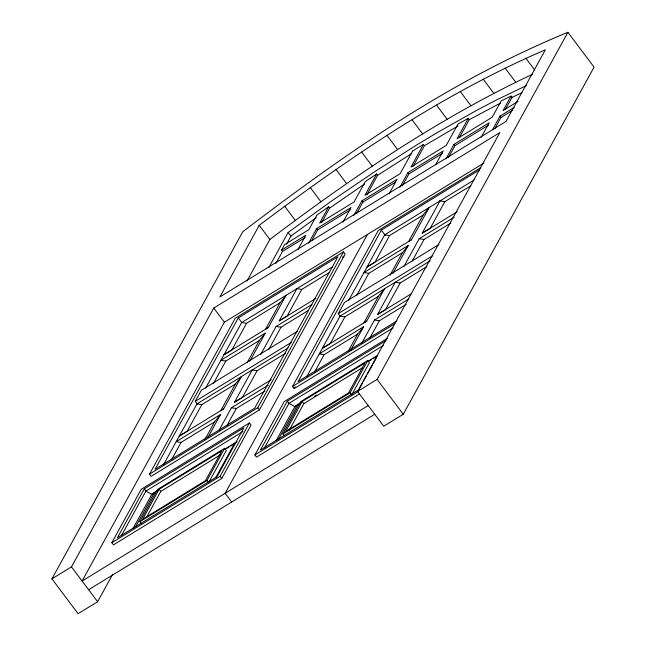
<?xml version="1.0" encoding="UTF-8"?>
<svg xmlns="http://www.w3.org/2000/svg" width="646" height="646" viewBox="0 0 646 646"><rect width="100%" height="100%" fill="white"/><g stroke="black" fill="none" stroke-linecap="round" stroke-linejoin="round"><path stroke-width="0.97" d="M51.938 578.856L242.783 231.72C343.858 154.596 449.648 80.653 567.907 32.3L594.062 67.144L403.265 414.256L383.732 426.231L357.577 391.387L499.851 132.575L213.745 308.061L71.472 566.881L51.938 578.856L78.093 613.7L97.627 601.725L112.679 574.342M259.232 225.317L219.85 296.958L505.955 121.464L545.337 49.823C442.122 94.13 348.662 158.044 259.232 225.317L269.858 239.472L247.006 281.042M483.919 163.018L224.372 322.217L82.099 581.037L368.204 405.543M111.847 542.672L141.151 489.353L249.453 422.928L251.084 425.108L221.78 478.428L113.478 544.853L111.847 542.672L220.141 476.247L249.453 422.928M149.501 474.172L235.192 318.292L343.486 251.867L345.125 254.04L259.434 409.927L151.132 476.352L149.501 474.172L257.794 407.747L343.486 251.867M144.268 488.917L117.402 537.795L217.032 476.683L243.897 427.805L144.268 488.917L145.899 491.097L151.794 494.36L156.946 491.202M238.301 317.856L155.056 469.295L254.685 408.183L337.931 256.745L238.301 317.856L241.782 322.491M121.432 535.607L145.899 491.097L242.953 431.568M197.636 404.566L195.229 401.36L201.334 390.257L297.531 331.253M268.914 267.412L288.156 232.415L331.261 201.221L374.373 171.893L416.67 144.987L437.261 132.591L476.861 110.24L495.676 100.372L526.385 85.603M163.276 465.16L196.965 403.871L241.362 376.634L235.402 384.047L220.738 410.711L223.653 408.861L241.426 376.529L252.263 369.875L234.49 402.216L242.411 397.419L257.076 370.747L285.597 353.257M205.589 388.181L241.677 322.54L332.763 266.669M275.89 263.487L282.504 251.439L281.527 250.139L284.579 244.584L308.853 229.693L316.831 215.191L328.636 206.768L329.621 208.077L321.611 222.636M286.453 244.261L290.934 236.113L316.274 217.589M133.116 528.339L151.794 494.36L157.099 490.718M171.618 459.613L181.074 442.405L214.633 421.822L220.601 414.417L176.205 441.646L181.074 442.405M235.402 384.047L201.843 404.63L187.179 431.294L179.257 436.09L223.653 408.861M213.487 383.441L225.785 361.074L259.337 340.49L265.304 333.086L220.908 360.315L225.785 361.074M286.073 295.311L280.106 302.716L246.546 323.299L231.89 349.97L223.96 354.759L268.356 327.53L286.13 295.198M135.603 526.748L154.539 492.292M141.506 523.849L139.875 521.669L157.576 489.458L224.695 448.292L226.326 450.464L209.102 481.811M159.134 489.24L142.653 519.231L205.428 480.721L221.917 450.73L159.134 489.24L160.773 491.412L146.707 516.994M297.766 249.865L305.8 235.249L281.527 250.139M308.602 243.219L316.637 228.595L351.012 207.519L342.969 222.135M328.636 206.768L319.689 223.048L354.065 201.964L365.256 181.591L376.618 174L377.595 175.308L366.815 194.914M311.945 240.223L317.622 229.903L350.269 209.877M204.701 439.886L214.633 421.822M247.047 362.858L259.337 340.49M280.106 302.716L265.449 329.387L268.356 327.53M208.149 437.059L220.601 414.417M249.929 361.049L265.304 333.086M218.986 430.406L231.438 407.763L268.147 385.25M260.766 354.404L276.141 326.44L312.002 304.444M329.468 272.442L301.779 289.424L287.123 316.088L279.193 320.884L296.966 288.552M226.851 425.73L236.307 408.522L264.828 391.032M268.72 349.567L281.018 327.199L308.699 310.217M139.875 521.669L206.986 480.503L224.695 448.292M353.806 215.489L361.849 200.874L397.08 179.257L389.045 193.881M376.618 174L364.901 195.318L400.14 173.701L412.584 151.059M356.681 213.358L362.826 202.174L395.489 182.148M215.724 477.604L234.668 443.148L237.09 441.775M367.421 234.474L225.147 493.286L231.688 501.999M399.882 187.227L407.925 172.611L443.156 150.994L435.59 164.754M412.915 166.62L424.414 145.697L423.437 144.389L410.977 167.056L446.208 145.439L457.949 124.089L468.285 118.355L469.262 119.663L459.435 137.55M402.28 185.959L408.902 173.919L442.421 153.36M359.677 393.842L256.535 457.102L254.895 454.929L284.208 401.61L387.35 338.342M393.034 327.974L294.188 388.609L292.549 386.429L378.241 230.549L480.527 167.815M294.188 388.609L295.157 386.841M386.09 340.587L287.325 401.174L260.451 450.044L359.224 389.465M479.267 170.051L381.358 230.113L298.113 381.552L396.878 320.965M264.489 447.864L288.956 403.346L383.433 345.4M340.087 316.023L338.286 313.617L344.391 302.506L438.868 244.559M306.81 376.545L340.022 316.12L384.418 288.891L378.451 296.296L363.795 322.968L366.702 321.11L384.475 288.778L395.312 282.132L377.539 314.465L385.468 309.676L400.124 283.005L426.974 266.54M348.646 300.438L384.725 234.797L474.116 179.968M276.173 440.588L294.851 406.617L301.004 402.45M314.667 371.862L324.13 354.662L357.69 334.079L363.65 326.666L319.253 353.903L324.13 354.662M378.451 296.296L344.891 316.879L330.235 343.551L322.306 348.347L366.702 321.11M356.544 295.698L368.834 273.331L402.393 252.748L408.361 245.343L363.964 272.572L368.834 273.331M429.122 207.56L423.162 214.973L389.603 235.556L374.938 262.219L367.017 267.016L411.413 239.787L429.186 207.455M278.168 439.886L297.596 404.541M284.014 435.372L282.924 433.926L300.632 401.707L367.752 360.541L369.383 362.721L352.151 394.06M302.191 401.489L285.702 431.48L348.485 392.978L364.974 362.979L302.191 401.489L303.822 403.669L289.279 430.131M445.958 158.973L453.993 144.349L489.167 122.772L481.133 137.396M468.285 118.355L457.045 138.793L492.228 117.217L501.175 100.946L511.034 96.068L512.02 97.376L505.447 109.319M448.356 157.697L454.978 145.657L488.433 125.13M348.226 351.279L357.69 334.079M390.095 275.115L402.393 252.748M423.162 214.973L408.498 241.636L411.413 239.787M350.721 350.18L363.65 326.666M392.986 273.306L408.361 245.343M361.566 343.535L374.486 320.02L408.635 299.074M403.823 266.653L419.197 238.689L454.203 217.226M470.845 185.725L444.836 201.673L430.171 228.345L422.25 233.141L440.023 200.801M369.9 337.987L379.363 320.779L406.205 304.314M412.245 260.96L424.067 239.456L450.916 222.983M492.446 129.886L500.012 116.127L514.24 107.397M511.034 96.068L503.064 110.571L518.132 101.333M494.844 128.611L500.989 117.435L512.706 110.248M282.924 433.926L350.043 392.76L367.752 360.541M359.749 388.093L362.664 382.787M363.633 381.027L366.548 375.722M367.517 373.953L372.379 365.119M373.348 363.351L376.263 358.054M357.577 391.387L377.103 379.412L567.907 32.3M269.858 239.472C352.498 176.972 438.892 118.299 532.861 74.088M329.621 208.077L364.61 183.989M377.151 175.599L411.89 153.409M412.584 151.051L423.437 144.389M282.504 251.439L305.106 237.583M342.453 257.148L343.898 256.268M279.193 320.884L315.91 298.363M422.25 233.141L457.255 211.67M195.229 401.36L291.427 342.356M338.286 313.617L432.755 255.671M288.059 347.992L252.198 369.988L257.076 370.747M430.26 260.774L395.255 282.245L400.124 283.005M234.49 402.216L271.199 379.695M377.539 314.465L411.688 293.518M292.549 386.429L394.835 323.694M224.437 449.422L234.668 443.148M367.493 361.671L377.716 355.397M226.447 448.566L229.023 446.992M230.743 445.934L235.887 442.776M299.138 403.984L294.851 406.617L288.956 403.346L287.325 401.174M368.648 361.348L371.216 359.774M372.936 358.716L377.224 356.083M314.158 396.596L316.71 395.029M160.773 491.412L220.108 455.018M303.822 403.669L362.309 367.8M254.895 454.929L358.037 391.662M88.631 589.741L374.745 414.256M424.414 145.697L458.071 125.889M469.262 119.663L500.674 102.98M512.02 97.376L521.928 92.644M439.958 200.914L444.836 201.673M419.197 238.689L424.067 239.456M384.725 234.797L389.603 235.556M296.91 288.657L301.779 289.424M374.486 320.02L379.363 320.779M340.022 316.12L344.891 316.879M276.141 326.44L281.018 327.199M241.677 322.54L246.546 323.299M231.438 407.763L236.307 408.522M196.965 403.871L201.843 404.63M525.844 58.229L534.702 70.026M505.083 68.032L515.71 82.179M483.184 79.159L493.802 93.315M500.012 116.127L500.989 117.435M460.275 91.546L470.902 105.702M436.518 105.12L447.145 119.276M453.993 144.349L454.978 145.657M412.059 119.793L422.686 133.948M387.043 135.474L397.67 149.622M407.925 172.611L408.902 173.919M361.631 152.06L372.257 166.208M361.849 200.874L362.826 202.174M335.977 169.446L346.603 183.601M381.358 230.113L385.42 235.524M310.258 187.526L320.884 201.681M316.637 228.595L317.622 229.903M284.62 206.187L295.246 220.343M288.156 232.415L290.934 236.113M377.103 379.412L403.265 414.256M350.043 392.76L351.674 394.932M213.745 308.061L224.372 322.217M257.794 407.747L259.434 409.927M220.141 476.247L221.78 478.428M206.986 480.503L208.077 481.956M71.472 566.881L97.627 601.725"/></g></svg>
